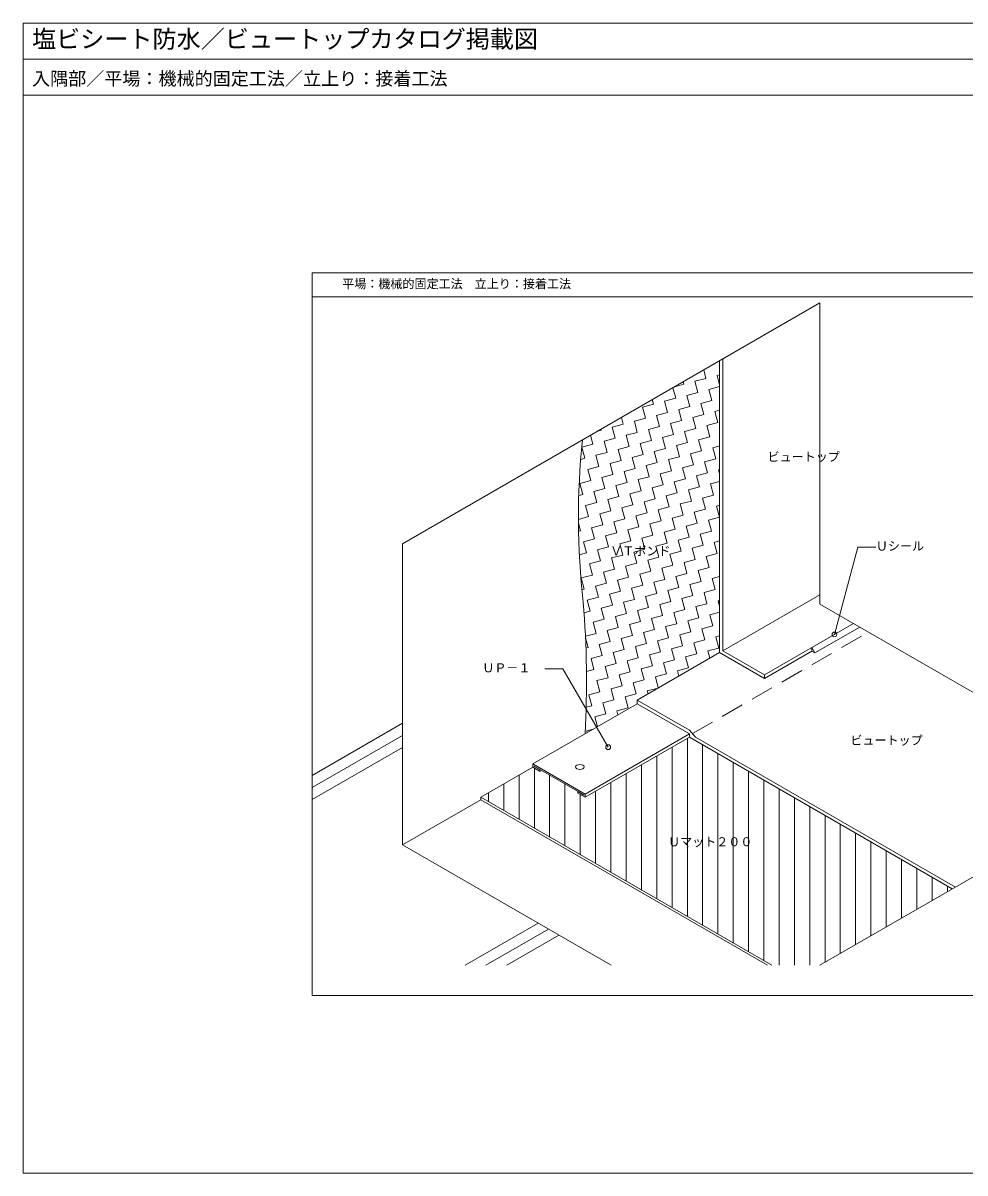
# Model space of a CAD drawing. Units: millimetres, scale not verified. Extents: x -1380 to 1380, y -955 to 955.
# Drawn here: x -1380 to 184, y -955 to 955 of the extents above; entities that cross this region are included whole.
import ezdxf
from ezdxf.enums import TextEntityAlignment as Align

# ---------------------------------------------------------------- set-up
doc = ezdxf.new("R2010")
doc.units = ezdxf.units.MM
doc.header["$LTSCALE"] = 3
doc.linetypes.add('USER1', pattern=[19.05, 12.7, -6.35])
for name, color, linetype, lineweight in [('0-0_0', 7, 'Continuous', 9), ('0-1_WAKU', 7, 'Continuous', 18), ('0-2_KUTAI', 3, 'Continuous', 18), ('0-3_BOUSUI', 1, 'Continuous', 18), ('0-4_MOJI', 7, 'Continuous', 18), ('0-5_HATCH', 9, 'Continuous', 18), ('0-7_KANAMONO', 4, 'Continuous', 18)]:
    doc.layers.add(name, color=color, linetype=linetype, lineweight=lineweight)
doc.styles.add('ＭＳ ゴシック', font='')
doc.styles.get('ＭＳ ゴシック').set_extended_font_data('MS Gothic')

msp = doc.modelspace()

# ---------------------------------------------------------------- linework, layer by layer
at = {"layer": '0-0_0', "lineweight": 18}
for p, q in [((-1379.895, 895.073), (1380.105, 895.073)), ((-899.895, 500.073), (900.105, 500.073))]:
    msp.add_line(p, q, dxfattribs=at)
at = {"layer": '0-0_0'}
for p, q in [((-749.895, 90.073), (-57.074, 490.073)), ((-57.074, -9.927), (-57.074, 490.073)), ((-57.074, -9.927), (462.541, -309.927)), ((-57.074, -609.927), (462.541, -309.927))]:
    msp.add_line(p, q, dxfattribs=at)
at = {"layer": '0-0_0', "lineweight": 18}
msp.add_lwpolyline([(-899.895, -659.927), (900.105, -659.927), (900.105, 540.073), (-899.895, 540.073)], close=True, dxfattribs=at)
at = {"layer": '0-1_WAKU'}
for points in [[(1380.105, 835.073), (-1379.895, 835.073), (-1379.895, 955.073), (1380.105, 955.073)], [(-1379.895, -954.927), (1380.105, -954.927), (1380.105, 955.073), (-1379.895, 955.073)]]:
    msp.add_lwpolyline(points, close=True, dxfattribs=at)
at = {"layer": '0-2_KUTAI'}
for q in [(-749.895, 90.073), (-619.991, -334.927), (-403.485, -609.927)]:
    msp.add_line((-749.895, -409.927), q, dxfattribs=at)
at = {"layer": '0-3_BOUSUI'}
for p, q in [((-218.155, -87.527), (-57.074, 5.473)), ((-64.962, -91.081), (9.263, -48.227)), ((-148.873, -133.527), (-70.158, -88.081)), ((-619.991, -330.927), (-136.749, -609.927)), ((-619.991, -334.927), (-143.677, -609.927))]:
    msp.add_line(p, q, dxfattribs=at)
at = {"layer": '0-3_BOUSUI', "linetype": 'USER1'}
msp.add_line((-268.385, -225.227), (23.726, -56.577), dxfattribs=at)
at = {"layer": '0-3_BOUSUI'}
for points in [[(-148.873, -133.527), (-223.351, -90.527), (-223.351, 394.073)], [(-148.873, -127.527), (-218.155, -87.527), (-218.155, 397.073)], [(-148.873, -133.527), (-148.873, -127.527), (-1.129, -42.227)], [(-360.183, -175.527), (-360.183, -169.527), (-223.351, -90.527)], [(-360.183, -169.527), (-273.581, -219.527), (-263.188, -230.927), (168.092, -479.927)], [(-360.183, -175.527), (-273.581, -225.527), (-273.581, -230.927), (162.896, -482.927)], [(-619.991, -334.927), (-619.991, -330.927), (-533.388, -280.927)]]:
    msp.add_lwpolyline(points, dxfattribs=at)
msp.add_lwpolyline([(-70.158, -82.081), (-70.158, -88.081), (-64.962, -91.081)], close=True, dxfattribs=at)
for centre, radius, start, end in [((811.72, 132.792), 1269.418, 174.1301, 186.32464), ((-1947.858, -138.154), 1503.613, 356.66874, 5.00216)]:
    msp.add_arc(centre, radius, start, end, dxfattribs=at)
at = {"layer": '0-4_MOJI'}
for p, q in [((-483.352, -117.777), (-513.352, -117.777)), ((-408.352, -247.68), (-483.352, -117.777))]:
    msp.add_line(p, q, dxfattribs=at)
msp.add_lwpolyline([(-32.693, -60.45), (6.13, 84.439), (36.13, 84.439)], dxfattribs=at)
for centre in [(-32.704, -60.431), (-408.363, -247.661)]:
    msp.add_circle(centre, 4, dxfattribs=at)
at = {"layer": '0-5_HATCH'}
for p, q in [((-234.336, 387.731), (-232.472, 388.23)), ((-232.472, 388.23), (-232.606, 388.73)), ((-264.343, 359.969), (-245.942, 364.899)), ((-245.942, 364.899), (-249.685, 378.869)), ((-227.541, 369.83), (-223.351, 370.952)), ((-223.351, 354.192), (-227.541, 369.83)), ((-296.214, 331.707), (-300.925, 349.286)), ((-298.078, 350.929), (-282.744, 355.038)), ((-282.744, 355.038), (-283.845, 359.147)), ((-259.413, 341.568), (-264.343, 359.969)), ((-241.012, 346.498), (-223.351, 351.23)), ((-236.081, 328.097), (-241.012, 346.498)), ((-333.016, 321.846), (-335.084, 329.564)), ((-314.615, 326.776), (-296.214, 331.707)), ((-309.685, 308.375), (-314.615, 326.776)), ((-277.814, 336.637), (-259.413, 341.568)), ((-272.883, 318.236), (-277.814, 336.637)), ((-254.482, 323.167), (-236.081, 328.097)), ((-351.417, 316.915), (-333.016, 321.846)), ((-346.487, 298.514), (-351.417, 316.915)), ((-328.086, 303.445), (-309.685, 308.375)), ((-291.284, 313.306), (-272.883, 318.236)), ((-286.353, 294.905), (-291.284, 313.306)), ((-249.552, 304.766), (-254.482, 323.167)), ((-231.151, 309.696), (-223.351, 311.786)), ((-226.22, 291.296), (-231.151, 309.696)), ((-401.689, 283.723), (-383.288, 288.653)), ((-383.288, 288.653), (-386.324, 299.981)), ((-364.887, 293.584), (-346.487, 298.514)), ((-359.957, 275.183), (-364.887, 293.584)), ((-323.155, 285.044), (-328.086, 303.445)), ((-304.754, 289.974), (-286.353, 294.905)), ((-299.824, 271.573), (-304.754, 289.974)), ((-267.952, 299.835), (-249.552, 304.766)), ((-263.022, 281.435), (-267.952, 299.835)), ((-244.621, 286.365), (-226.22, 291.296)), ((-433.56, 255.461), (-437.563, 270.398)), ((-425.563, 277.326), (-420.09, 278.792)), ((-420.09, 278.792), (-420.483, 280.259)), ((-396.759, 265.322), (-401.689, 283.723)), ((-378.358, 270.252), (-359.957, 275.183)), ((-373.427, 251.851), (-378.358, 270.252)), ((-341.556, 280.113), (-323.155, 285.044)), ((-336.626, 261.712), (-341.556, 280.113)), ((-318.225, 266.643), (-299.824, 271.573)), ((-281.423, 276.504), (-263.022, 281.435)), ((-276.492, 258.103), (-281.423, 276.504)), ((-258.091, 263.034), (-239.691, 267.964)), ((-239.691, 267.964), (-244.621, 286.365)), ((-451.961, 250.53), (-433.56, 255.461)), ((-447.031, 232.129), (-451.961, 250.53)), ((-415.16, 260.391), (-396.759, 265.322)), ((-410.229, 241.99), (-415.16, 260.391)), ((-391.828, 246.921), (-373.427, 251.851)), ((-355.026, 256.782), (-336.626, 261.712)), ((-350.096, 238.381), (-355.026, 256.782)), ((-313.294, 248.242), (-318.225, 266.643)), ((-294.893, 253.173), (-276.492, 258.103)), ((-289.963, 234.772), (-294.893, 253.173)), ((-253.161, 244.633), (-258.091, 263.034)), ((-234.76, 249.563), (-223.351, 252.62)), ((-229.83, 231.162), (-234.76, 249.563)), ((-453.949, 230.276), (-447.031, 232.129)), ((-428.63, 237.06), (-410.229, 241.99)), ((-423.699, 218.659), (-428.63, 237.06)), ((-386.898, 228.52), (-391.828, 246.921)), ((-368.497, 233.451), (-350.096, 238.381)), ((-363.566, 215.05), (-368.497, 233.451)), ((-331.695, 243.312), (-313.294, 248.242)), ((-326.765, 224.911), (-331.695, 243.312)), ((-308.364, 229.841), (-289.963, 234.772)), ((-303.433, 211.44), (-308.364, 229.841)), ((-271.562, 239.702), (-253.161, 244.633)), ((-266.631, 221.301), (-271.562, 239.702)), ((-248.23, 226.232), (-229.83, 231.162)), ((-442.1, 213.729), (-423.699, 218.659)), ((-437.17, 195.328), (-442.1, 213.729)), ((-405.299, 223.59), (-386.898, 228.52)), ((-400.368, 205.189), (-405.299, 223.59)), ((-381.967, 210.119), (-363.566, 215.05)), ((-377.037, 191.718), (-381.967, 210.119)), ((-345.165, 219.98), (-326.765, 224.911)), ((-340.235, 201.579), (-345.165, 219.98)), ((-321.834, 206.51), (-303.433, 211.44)), ((-285.032, 216.371), (-266.631, 221.301)), ((-280.102, 197.97), (-285.032, 216.371)), ((-243.3, 207.831), (-248.23, 226.232)), ((-224.899, 212.761), (-223.351, 213.176)), ((-223.351, 206.985), (-224.899, 212.761)), ((-455.571, 190.397), (-437.17, 195.328)), ((-418.769, 200.258), (-400.368, 205.189)), ((-413.838, 181.857), (-418.769, 200.258)), ((-395.438, 186.788), (-377.037, 191.718)), ((-358.636, 196.649), (-340.235, 201.579)), ((-353.705, 178.248), (-358.636, 196.649)), ((-316.904, 188.109), (-321.834, 206.51)), ((-298.503, 193.039), (-280.102, 197.97)), ((-293.572, 174.639), (-298.503, 193.039)), ((-261.701, 202.9), (-243.3, 207.831)), ((-256.77, 184.5), (-261.701, 202.9)), ((-238.369, 189.43), (-223.351, 193.454)), ((-457.145, 170.253), (-450.64, 171.996)), ((-450.64, 171.996), (-455.571, 190.397)), ((-432.239, 176.927), (-413.838, 181.857)), ((-427.309, 158.526), (-432.239, 176.927)), ((-390.507, 168.387), (-395.438, 186.788)), ((-372.106, 173.317), (-353.705, 178.248)), ((-367.176, 154.917), (-372.106, 173.317)), ((-335.304, 183.178), (-316.904, 188.109)), ((-330.374, 164.778), (-335.304, 183.178)), ((-311.973, 169.708), (-293.572, 174.639)), ((-275.171, 179.569), (-256.77, 184.5)), ((-270.241, 161.168), (-275.171, 179.569)), ((-233.439, 171.029), (-238.369, 189.43)), ((-445.71, 153.595), (-427.309, 158.526)), ((-440.779, 135.195), (-445.71, 153.595)), ((-408.908, 163.456), (-390.507, 168.387)), ((-403.977, 145.056), (-408.908, 163.456)), ((-385.577, 149.986), (-367.176, 154.917)), ((-348.775, 159.847), (-330.374, 164.778)), ((-343.844, 141.446), (-348.775, 159.847)), ((-307.043, 151.307), (-311.973, 169.708)), ((-288.642, 156.238), (-270.241, 161.168)), ((-283.711, 137.837), (-288.642, 156.238)), ((-251.84, 166.099), (-233.439, 171.029)), ((-246.909, 147.698), (-251.84, 166.099)), ((-228.508, 152.628), (-223.351, 154.01)), ((-457.696, 130.662), (-440.779, 135.195)), ((-422.378, 140.125), (-403.977, 145.056)), ((-417.448, 121.724), (-422.378, 140.125)), ((-380.646, 131.585), (-385.577, 149.986)), ((-362.245, 136.516), (-343.844, 141.446)), ((-357.315, 118.115), (-362.245, 136.516)), ((-325.443, 146.377), (-307.043, 151.307)), ((-320.513, 127.976), (-325.443, 146.377)), ((-302.112, 132.906), (-283.711, 137.837)), ((-265.31, 142.767), (-246.909, 147.698)), ((-260.38, 124.366), (-265.31, 142.767)), ((-241.979, 129.297), (-223.578, 134.227)), ((-223.578, 134.227), (-228.508, 152.628)), ((-454.25, 111.863), (-457.672, 124.634)), ((-435.849, 116.794), (-417.448, 121.724)), ((-430.918, 98.393), (-435.849, 116.794)), ((-399.047, 126.655), (-380.646, 131.585)), ((-394.116, 108.254), (-399.047, 126.655)), ((-375.716, 113.184), (-357.315, 118.115)), ((-338.914, 123.045), (-320.513, 127.976)), ((-333.983, 104.644), (-338.914, 123.045)), ((-297.182, 114.505), (-302.112, 132.906)), ((-278.781, 119.436), (-260.38, 124.366)), ((-273.85, 101.035), (-278.781, 119.436)), ((-237.048, 110.896), (-241.979, 129.297)), ((-457.511, 110.989), (-454.25, 111.863)), ((-449.319, 93.462), (-430.918, 98.393)), ((-412.517, 103.323), (-394.116, 108.254)), ((-407.587, 84.922), (-412.517, 103.323)), ((-370.785, 94.783), (-375.716, 113.184)), ((-352.384, 99.714), (-333.983, 104.644)), ((-347.454, 81.313), (-352.384, 99.714)), ((-315.582, 109.575), (-297.182, 114.505)), ((-310.652, 91.174), (-315.582, 109.575)), ((-292.251, 96.105), (-273.85, 101.035)), ((-287.321, 77.704), (-292.251, 96.105)), ((-255.449, 105.966), (-237.048, 110.896)), ((-250.519, 87.565), (-255.449, 105.966)), ((-444.389, 75.061), (-449.319, 93.462)), ((-425.988, 79.992), (-407.587, 84.922)), ((-421.057, 61.591), (-425.988, 79.992)), ((-389.186, 89.853), (-370.785, 94.783)), ((-384.255, 71.452), (-389.186, 89.853)), ((-365.855, 76.382), (-347.454, 81.313)), ((-329.053, 86.244), (-310.652, 91.174)), ((-324.122, 67.843), (-329.053, 86.244)), ((-305.721, 72.773), (-287.321, 77.704)), ((-268.92, 82.634), (-250.519, 87.565)), ((-263.989, 64.233), (-268.92, 82.634)), ((-232.118, 92.495), (-223.351, 94.844)), ((-227.187, 74.094), (-232.118, 92.495)), ((-456.236, 71.887), (-444.389, 75.061)), ((-439.458, 56.66), (-421.057, 61.591)), ((-402.656, 66.521), (-384.255, 71.452)), ((-397.726, 48.121), (-402.656, 66.521)), ((-379.325, 53.051), (-360.924, 57.982)), ((-360.924, 57.982), (-365.855, 76.382)), ((-342.523, 62.912), (-324.122, 67.843)), ((-337.593, 44.511), (-342.523, 62.912)), ((-300.791, 54.372), (-305.721, 72.773)), ((-282.39, 59.303), (-263.989, 64.233)), ((-277.46, 40.902), (-282.39, 59.303)), ((-245.588, 69.164), (-227.187, 74.094)), ((-240.658, 50.763), (-245.588, 69.164)), ((-452.928, 33.329), (-434.528, 38.26)), ((-434.528, 38.26), (-439.458, 56.66)), ((-416.127, 43.19), (-397.726, 48.121)), ((-411.196, 24.789), (-416.127, 43.19)), ((-374.394, 34.65), (-379.325, 53.051)), ((-355.994, 39.581), (-337.593, 44.511)), ((-351.063, 21.18), (-355.994, 39.581)), ((-319.192, 49.442), (-300.791, 54.372)), ((-314.261, 31.041), (-319.192, 49.442)), ((-295.86, 35.971), (-277.46, 40.902)), ((-259.059, 45.832), (-240.658, 50.763)), ((-254.128, 27.431), (-259.059, 45.832)), ((-447.998, 14.928), (-452.928, 33.329)), ((-429.597, 19.859), (-411.196, 24.789)), ((-424.667, 1.458), (-429.597, 19.859)), ((-392.795, 29.72), (-374.394, 34.65)), ((-387.865, 11.319), (-392.795, 29.72)), ((-369.464, 16.249), (-351.063, 21.18)), ((-332.662, 26.11), (-314.261, 31.041)), ((-327.732, 7.709), (-332.662, 26.11)), ((-290.93, 17.57), (-295.86, 35.971)), ((-272.529, 22.501), (-254.128, 27.431)), ((-267.599, 4.1), (-272.529, 22.501)), ((-235.727, 32.362), (-223.351, 35.678)), ((-230.797, 13.961), (-235.727, 32.362)), ((-451.95, 13.869), (-447.998, 14.928)), ((-443.067, -3.473), (-424.667, 1.458)), ((-406.266, 6.388), (-387.865, 11.319)), ((-401.335, -12.013), (-406.266, 6.388)), ((-364.533, -2.152), (-369.464, 16.249)), ((-346.133, 2.779), (-327.732, 7.709)), ((-341.202, -15.622), (-346.133, 2.779)), ((-309.331, 12.64), (-290.93, 17.57)), ((-304.4, -5.761), (-309.331, 12.64)), ((-285.999, -0.83), (-267.599, 4.1)), ((-249.198, 9.031), (-230.797, 13.961)), ((-244.267, -9.37), (-249.198, 9.031)), ((-438.137, -21.874), (-443.067, -3.473)), ((-419.736, -16.943), (-401.335, -12.013)), ((-414.806, -35.344), (-419.736, -16.943)), ((-382.934, -7.082), (-364.533, -2.152)), ((-378.004, -25.483), (-382.934, -7.082)), ((-359.603, -20.552), (-341.202, -15.622)), ((-322.801, -10.691), (-304.4, -5.761)), ((-317.871, -29.092), (-322.801, -10.691)), ((-281.069, -19.231), (-285.999, -0.83)), ((-262.668, -14.301), (-244.267, -9.37)), ((-257.737, -32.702), (-262.668, -14.301)), ((-225.866, -4.44), (-223.351, -3.766)), ((-223.351, -13.826), (-225.866, -4.44)), ((-448.535, -24.66), (-438.137, -21.874)), ((-433.206, -40.274), (-414.806, -35.344)), ((-396.405, -30.413), (-378.004, -25.483)), ((-391.474, -48.814), (-396.405, -30.413)), ((-354.672, -38.953), (-359.603, -20.552)), ((-336.272, -34.023), (-317.871, -29.092)), ((-331.341, -52.424), (-336.272, -34.023)), ((-299.47, -24.162), (-281.069, -19.231)), ((-294.539, -42.563), (-299.47, -24.162)), ((-276.138, -37.632), (-257.737, -32.702)), ((-271.208, -56.033), (-276.138, -37.632)), ((-239.337, -27.771), (-223.351, -23.488)), ((-234.406, -46.172), (-239.337, -27.771)), ((-428.276, -58.675), (-433.206, -40.274)), ((-409.875, -53.745), (-391.474, -48.814)), ((-404.945, -72.146), (-409.875, -53.745)), ((-373.073, -43.884), (-354.672, -38.953)), ((-368.143, -62.285), (-373.073, -43.884)), ((-349.742, -57.354), (-331.341, -52.424)), ((-312.94, -47.493), (-294.539, -42.563)), ((-308.01, -65.894), (-312.94, -47.493)), ((-289.609, -60.964), (-271.208, -56.033)), ((-252.807, -51.103), (-234.406, -46.172)), ((-247.876, -69.503), (-252.807, -51.103)), ((-446.102, -63.452), (-428.276, -58.675)), ((-441.746, -82.007), (-445.965, -66.264)), ((-423.345, -77.076), (-404.945, -72.146)), ((-386.544, -67.215), (-368.143, -62.285)), ((-381.613, -85.616), (-386.544, -67.215)), ((-363.212, -80.686), (-344.811, -75.755)), ((-344.811, -75.755), (-349.742, -57.354)), ((-326.411, -70.825), (-308.01, -65.894)), ((-321.48, -89.225), (-326.411, -70.825)), ((-284.678, -79.364), (-289.609, -60.964)), ((-266.277, -74.434), (-247.876, -69.503)), ((-261.347, -92.835), (-266.277, -74.434)), ((-229.476, -64.573), (-223.351, -62.932)), ((-224.545, -82.974), (-229.476, -64.573)), ((-445.259, -82.948), (-441.746, -82.007)), ((-436.816, -100.408), (-418.415, -95.477)), ((-418.415, -95.477), (-423.345, -77.076)), ((-400.014, -90.547), (-381.613, -85.616)), ((-395.084, -108.947), (-400.014, -90.547)), ((-358.282, -99.086), (-363.212, -80.686)), ((-339.881, -94.156), (-321.48, -89.225)), ((-334.95, -112.557), (-339.881, -94.156)), ((-303.079, -84.295), (-284.678, -79.364)), ((-298.149, -102.696), (-303.079, -84.295)), ((-279.748, -97.765), (-261.347, -92.835)), ((-242.946, -87.904), (-224.545, -82.974)), ((-239.712, -99.973), (-242.946, -87.904)), ((-431.885, -118.809), (-436.816, -100.408)), ((-413.484, -113.878), (-395.084, -108.947)), ((-408.554, -132.279), (-413.484, -113.878)), ((-376.683, -104.017), (-358.282, -99.086)), ((-371.752, -122.418), (-376.683, -104.017)), ((-353.351, -117.487), (-334.95, -112.557)), ((-316.55, -107.626), (-298.149, -102.696)), ((-311.619, -126.027), (-316.55, -107.626)), ((-274.817, -116.166), (-279.748, -97.765)), ((-444.33, -122.143), (-431.885, -118.809)), ((-426.955, -137.209), (-408.554, -132.279)), ((-390.153, -127.348), (-371.752, -122.418)), ((-385.223, -145.749), (-390.153, -127.348)), ((-348.421, -135.888), (-353.351, -117.487)), ((-330.02, -130.958), (-311.619, -126.027)), ((-325.111, -149.278), (-330.02, -130.958)), ((-293.218, -121.097), (-274.817, -116.166)), ((-290.951, -129.556), (-293.218, -121.097)), ((-422.024, -155.61), (-426.955, -137.209)), ((-403.623, -150.68), (-385.223, -145.749)), ((-398.693, -169.081), (-403.623, -150.68)), ((-366.822, -140.819), (-348.421, -135.888)), ((-361.891, -159.22), (-366.822, -140.819)), ((-343.49, -154.289), (-325.39, -149.439)), ((-440.425, -160.541), (-422.024, -155.61)), ((-435.495, -178.942), (-440.425, -160.541)), ((-417.094, -174.011), (-398.693, -169.081)), ((-380.292, -164.15), (-361.891, -159.22)), ((-375.362, -182.551), (-380.292, -164.15)), ((-342.191, -159.139), (-343.49, -154.289)), ((-444.869, -181.453), (-435.495, -178.942)), ((-412.163, -192.412), (-417.094, -174.011)), ((-393.762, -187.482), (-375.362, -182.551)), ((-392.038, -193.918), (-393.762, -187.482)), ((-899.895, -294.65), (-749.895, -208.047)), ((-430.564, -197.343), (-412.163, -192.412)), ((-426.197, -213.64), (-430.564, -197.343)), ((-899.895, -314.65), (-749.895, -228.047)), ((-444.035, -220.674), (-433.483, -217.847)), ((-443.277, -223.501), (-444.035, -220.674)), ((-899.895, -334.65), (-749.895, -248.047)), ((-302.295, -514.349), (-302.295, -247.505)), ((-276.895, -529.014), (-276.895, -232.84)), ((-251.495, -543.679), (-251.495, -243.679)), ((-327.695, -499.684), (-327.695, -262.17)), ((-226.095, -558.343), (-226.095, -258.343)), ((-530.895, -382.367), (-530.895, -282.367)), ((-353.095, -485.02), (-353.095, -276.835)), ((-200.695, -573.008), (-200.695, -273.008)), ((-556.295, -367.702), (-556.295, -294.152)), ((-505.495, -397.032), (-505.495, -294.032)), ((-378.495, -470.355), (-378.495, -291.499)), ((-175.295, -587.673), (-175.295, -287.673)), ((-149.895, -602.337), (-149.895, -302.337)), ((-607.095, -338.373), (-607.095, -323.482)), ((-581.695, -353.037), (-581.695, -308.817)), ((-480.095, -411.696), (-480.095, -308.696)), ((-429.295, -441.026), (-429.295, -320.829)), ((-403.895, -455.69), (-403.895, -306.164)), ((-124.495, -609.927), (-124.495, -317.002)), ((-454.695, -426.361), (-454.695, -326.361)), ((-99.095, -609.927), (-99.095, -331.667)), ((-73.695, -609.927), (-73.695, -346.331)), ((-48.295, -604.858), (-48.295, -360.996)), ((-22.895, -590.194), (-22.895, -375.661)), ((2.505, -575.529), (2.505, -390.326)), ((27.905, -560.864), (27.905, -404.99)), ((53.305, -546.199), (53.305, -419.655)), ((78.705, -531.535), (78.705, -434.32)), ((104.105, -516.87), (104.105, -448.984)), ((129.505, -502.205), (129.505, -463.649)), ((154.905, -487.541), (154.905, -478.314)), ((-645.972, -609.927), (-524.728, -539.927)), ((-611.331, -609.927), (-507.408, -549.927)), ((-576.69, -609.927), (-490.087, -559.927))]:
    msp.add_line(p, q, dxfattribs=at)
at = {"layer": '0-7_KANAMONO'}
for p, q in [((-533.388, -275.527), (-360.183, -175.527)), ((-446.786, -325.527), (-273.581, -225.527)), ((-446.786, -330.927), (-273.581, -230.927))]:
    msp.add_line(p, q, dxfattribs=at)
msp.add_lwpolyline([(-448.864, -326.727), (-531.31, -279.127), (-531.31, -279.727), (-521.264, -285.527), (-521.264, -287.927), (-533.388, -280.927), (-533.388, -275.527), (-446.786, -325.527), (-446.786, -330.927), (-458.91, -323.927), (-458.91, -321.527), (-448.864, -327.327)], close=True, dxfattribs=at)
msp.add_ellipse((-455.446, -280.527), major_axis=(7.104, 0), ratio=0.57735, dxfattribs=at)

# ---------------------------------------------------------------- texts
at = {"layer": '0-1_WAKU', "style": 'ＭＳ ゴシック'}
for s, height, p in [('塩ビシート防水／ビュートップカタログ掲載図', 29.33, (-1364.895, 905.073)), ('入隅部／平場：機械的固定工法／立上り：接着工法', 21.99, (-1364.895, 845.073))]:
    msp.add_text(s, height=height, dxfattribs=at).set_placement(p, align=Align.BOTTOM_LEFT)
at = {"layer": '0-4_MOJI', "style": 'ＭＳ ゴシック'}
for s, p in [('平場：機械的固定工法\u3000立上り：接着工法', (-849.895, 510.073)), ('ビュートップ', (-143.741, 222.616)), ('ＶＴボンド', (-404.938, 66.295)), ('Ｕシール', (36.13, 74.439)), ('ＵＰ－１', (-617.311, -127.777)), ('ビュートップ', (-6.102, -248.115)), ('Ｕマット２００', (-308.895, -416.693))]:
    msp.add_text(s, height=14.66, dxfattribs=at).set_placement(p, align=Align.BOTTOM_LEFT)

doc.saveas('drawing.dxf')
